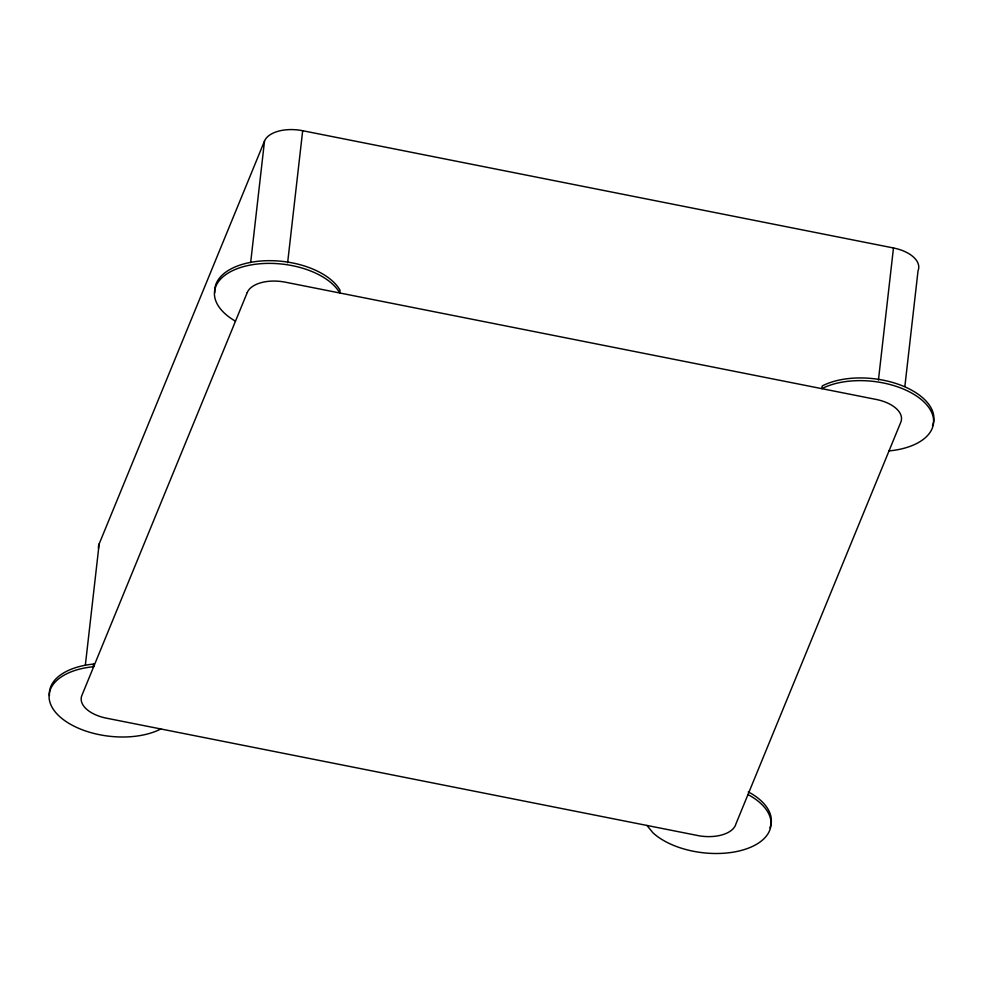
<?xml version="1.0" encoding="UTF-8"?>
<svg xmlns="http://www.w3.org/2000/svg" width="983" height="983" viewBox="0 0 983 983"><rect width="100%" height="100%" fill="white"/><g stroke="black" fill="none" stroke-linecap="round" stroke-linejoin="round"><path stroke-width="1.47" d="M85.324 665.368L99.16 543.918L264.513 141.036A32.242 17.424 6.5 0 1 302.678 130.714L893.473 247.974A32.242 17.424 6.5 0 1 918.048 270.755L904.901 386.135M49.457 695.472A64.485 34.835 6.5 0 1 93.975 664.029L93.668 666.72A64.485 34.835 6.5 0 0 59.299 716.238A64.485 34.835 6.5 0 0 160.807 728.968M250.665 262.498L264.513 141.036M287.626 262.793L302.678 130.714M878.433 380.052L893.473 247.974M92.857 666.757L93.975 664.029M748.223 792.028L750.299 792.986A64.485 34.835 6.5 0 1 769.898 827.883M747.916 794.719L749.992 795.677A64.485 34.835 6.5 0 1 748.358 848.169A64.485 34.835 6.5 0 1 652.884 832.736L646.986 825.462M214.81 292.602A64.485 34.835 6.5 0 1 267.474 260.692A64.485 34.835 6.5 0 1 340.057 290.28L339.749 292.983A64.485 34.835 6.5 0 0 243.87 266.528A64.485 34.835 6.5 0 0 235.478 321.195M889.025 450.914A64.485 34.835 6.5 0 0 923.393 401.396A64.485 34.835 6.5 0 0 821.886 388.666L822.193 385.975A64.485 34.835 6.5 0 1 899.101 384.55A64.485 34.835 6.5 0 1 932.474 425.762M98.472 548.416A32.242 17.424 6.5 0 1 99.16 543.918M247.249 292.529L81.896 695.399A32.242 17.424 6.5 0 0 106.471 718.18L699.564 835.894A32.328 17.461 6.5 0 0 735.935 823.901L900.797 422.235A32.242 17.424 6.5 0 0 876.222 399.454L285.414 282.195A32.242 17.424 6.5 0 0 247.249 292.529"/></g></svg>
